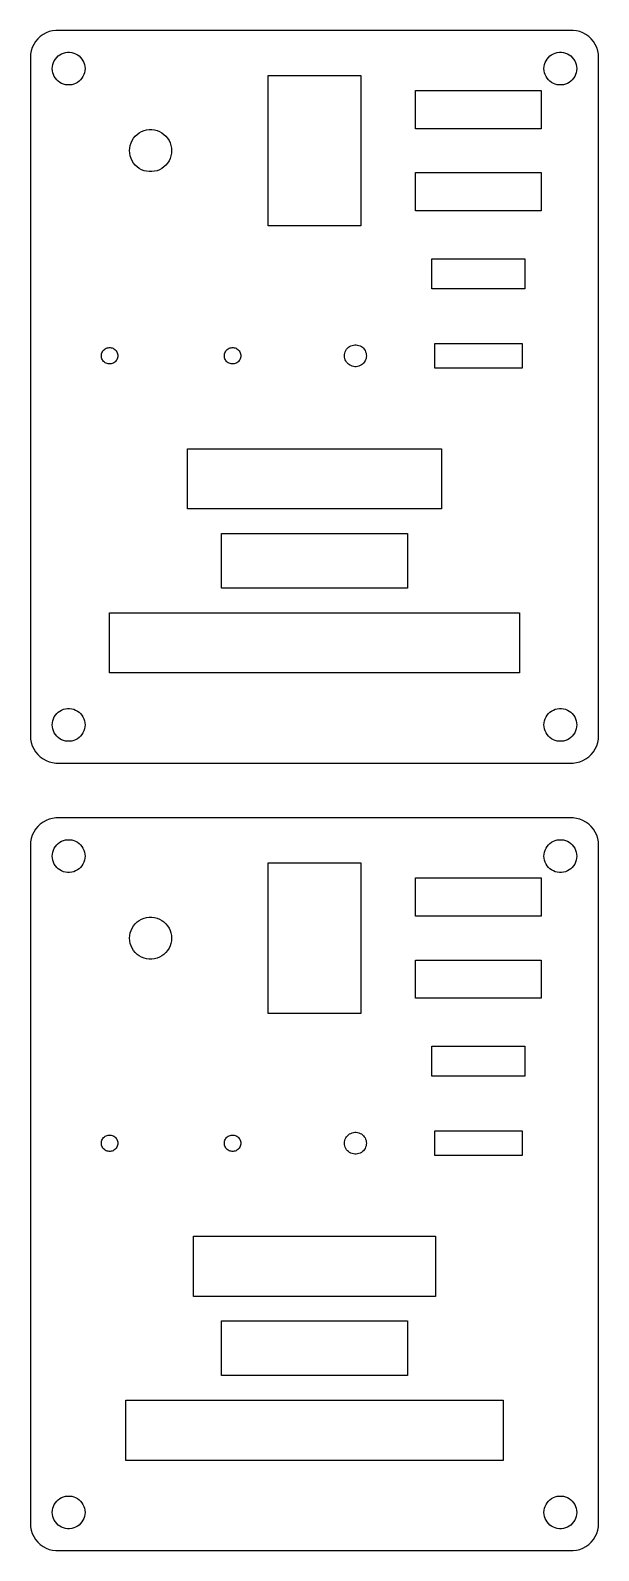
# Model space of a CAD drawing. Header units: metres. Extents: x -52 to 52, y -67 to 3091.
# Drawn here: x -52 to 52, y 2381 to 2659 of the extents above; entities that cross this region are included whole.
import ezdxf

# ---------------------------------------------------------------- set-up
doc = ezdxf.new("R2010")
doc.units = ezdxf.units.M

msp = doc.modelspace()

# ---------------------------------------------------------------- linework, layer by layer
for p, q in [((-50.1871, 2657.85), (-50.6448, 2657.42)), ((-49.6791, 2658.22), (-50.1871, 2657.85)), ((-49.1289, 2658.52), (-49.6791, 2658.22)), ((-48.5451, 2658.76), (-49.1289, 2658.52)), ((-47.9369, 2658.91), (-48.5451, 2658.76)), ((-47.3139, 2658.99), (-47.9369, 2658.91)), ((47.3139, 2658.99), (-47.3139, 2658.99)), ((47.9369, 2658.91), (47.3139, 2658.99)), ((48.5451, 2658.76), (47.9369, 2658.91)), ((49.1289, 2658.52), (48.5451, 2658.76)), ((49.6791, 2658.22), (49.1289, 2658.52)), ((50.1871, 2657.85), (49.6791, 2658.22)), ((50.6448, 2657.42), (50.1871, 2657.85)), ((-51.8429, 2655.24), (-51.9606, 2654.63)), ((-51.6489, 2655.84), (-51.8429, 2655.24)), ((-51.3815, 2656.41), (-51.6489, 2655.84)), ((-51.0451, 2656.94), (-51.3815, 2656.41)), ((-50.6448, 2657.42), (-51.0451, 2656.94)), ((-46.6075, 2654.53), (-46.2773, 2654.71)), ((-46.2773, 2654.71), (-45.927, 2654.85)), ((-45.927, 2654.85), (-45.5621, 2654.95)), ((-45.5621, 2654.95), (-45.1884, 2654.99)), ((-45.1884, 2654.99), (-44.8116, 2654.99)), ((-44.8116, 2654.99), (-44.4379, 2654.95)), ((-44.4379, 2654.95), (-44.0729, 2654.85)), ((-44.0729, 2654.85), (-43.7227, 2654.71)), ((-43.7227, 2654.71), (-43.3925, 2654.53)), ((43.3925, 2654.53), (43.7227, 2654.71)), ((43.7227, 2654.71), (44.0729, 2654.85)), ((44.0729, 2654.85), (44.4379, 2654.95)), ((44.4379, 2654.95), (44.8116, 2654.99)), ((44.8116, 2654.99), (45.1884, 2654.99)), ((45.1884, 2654.99), (45.5621, 2654.95)), ((45.5621, 2654.95), (45.927, 2654.85)), ((45.927, 2654.85), (46.2773, 2654.71)), ((46.2773, 2654.71), (46.6075, 2654.53)), ((51.0451, 2656.94), (50.6448, 2657.42)), ((51.3815, 2656.41), (51.0451, 2656.94)), ((51.6489, 2655.84), (51.3815, 2656.41)), ((51.8429, 2655.24), (51.6489, 2655.84)), ((51.9606, 2654.63), (51.8429, 2655.24)), ((-51.9606, 2654.63), (-52, 2654)), ((-52, 2654), (-52, 2530)), ((-48, 2652), (-47.9763, 2652.38)), ((-47.9763, 2651.62), (-48, 2652)), ((-47.9763, 2652.38), (-47.9057, 2652.75)), ((-47.9057, 2652.75), (-47.7893, 2653.1)), ((-47.7893, 2653.1), (-47.6289, 2653.45)), ((-47.6289, 2653.45), (-47.427, 2653.76)), ((-47.427, 2653.76), (-47.1869, 2654.05)), ((-47.1869, 2654.05), (-46.9123, 2654.31)), ((-46.9123, 2654.31), (-46.6075, 2654.53)), ((-43.3925, 2654.53), (-43.0877, 2654.31)), ((-43.0877, 2654.31), (-42.8131, 2654.05)), ((-42.8131, 2654.05), (-42.5729, 2653.76)), ((-42.5729, 2653.76), (-42.3711, 2653.45)), ((-42.3711, 2653.45), (-42.2107, 2653.1)), ((-42.2107, 2653.1), (-42.0942, 2652.75)), ((-42.0942, 2652.75), (-42.0237, 2652.38)), ((-42.0237, 2652.38), (-42, 2652)), ((-42, 2652), (-42.0237, 2651.62)), ((42, 2652), (42.0237, 2652.38)), ((42.0237, 2651.62), (42, 2652)), ((42.0237, 2652.38), (42.0942, 2652.75)), ((42.0942, 2652.75), (42.2107, 2653.1)), ((42.2107, 2653.1), (42.3711, 2653.45)), ((42.3711, 2653.45), (42.5729, 2653.76)), ((42.5729, 2653.76), (42.8131, 2654.05)), ((42.8131, 2654.05), (43.0877, 2654.31)), ((43.0877, 2654.31), (43.3925, 2654.53)), ((46.6075, 2654.53), (46.9123, 2654.31)), ((46.9123, 2654.31), (47.1869, 2654.05)), ((47.1869, 2654.05), (47.427, 2653.76)), ((47.427, 2653.76), (47.6289, 2653.45)), ((47.6289, 2653.45), (47.7893, 2653.1)), ((47.7893, 2653.1), (47.9057, 2652.75)), ((47.9057, 2652.75), (47.9763, 2652.38)), ((47.9763, 2652.38), (48, 2652)), ((48, 2652), (47.9763, 2651.62)), ((52, 2654), (51.9606, 2654.63)), ((52, 2530), (52, 2654)), ((-47.9057, 2651.25), (-47.9763, 2651.62)), ((-47.7893, 2650.9), (-47.9057, 2651.25)), ((-47.6289, 2650.55), (-47.7893, 2650.9)), ((-47.427, 2650.24), (-47.6289, 2650.55)), ((-47.1869, 2649.95), (-47.427, 2650.24)), ((-46.9123, 2649.69), (-47.1869, 2649.95)), ((-46.6075, 2649.47), (-46.9123, 2649.69)), ((-46.2773, 2649.29), (-46.6075, 2649.47)), ((-45.927, 2649.15), (-46.2773, 2649.29)), ((-45.5621, 2649.05), (-45.927, 2649.15)), ((-44.0729, 2649.15), (-44.4379, 2649.05)), ((-43.7227, 2649.29), (-44.0729, 2649.15)), ((-43.3925, 2649.47), (-43.7227, 2649.29)), ((-43.0877, 2649.69), (-43.3925, 2649.47)), ((-42.8131, 2649.95), (-43.0877, 2649.69)), ((-42.5729, 2650.24), (-42.8131, 2649.95)), ((-42.3711, 2650.55), (-42.5729, 2650.24)), ((-42.2107, 2650.9), (-42.3711, 2650.55)), ((-42.0942, 2651.25), (-42.2107, 2650.9)), ((-42.0237, 2651.62), (-42.0942, 2651.25)), ((-8.5, 2623.25), (-8.5, 2650.75)), ((-8.5, 2650.75), (8.5, 2650.75)), ((8.5, 2650.75), (8.5, 2623.25)), ((42.0942, 2651.25), (42.0237, 2651.62)), ((42.2107, 2650.9), (42.0942, 2651.25)), ((42.3711, 2650.55), (42.2107, 2650.9)), ((42.5729, 2650.24), (42.3711, 2650.55)), ((42.8131, 2649.95), (42.5729, 2650.24)), ((43.0877, 2649.69), (42.8131, 2649.95)), ((43.3925, 2649.47), (43.0877, 2649.69)), ((43.7227, 2649.29), (43.3925, 2649.47)), ((44.0729, 2649.15), (43.7227, 2649.29)), ((44.4379, 2649.05), (44.0729, 2649.15)), ((45.927, 2649.15), (45.5621, 2649.05)), ((46.2773, 2649.29), (45.927, 2649.15)), ((46.6075, 2649.47), (46.2773, 2649.29)), ((46.9123, 2649.69), (46.6075, 2649.47)), ((47.1869, 2649.95), (46.9123, 2649.69)), ((47.427, 2650.24), (47.1869, 2649.95)), ((47.6289, 2650.55), (47.427, 2650.24)), ((47.7893, 2650.9), (47.6289, 2650.55)), ((47.9057, 2651.25), (47.7893, 2650.9)), ((47.9763, 2651.62), (47.9057, 2651.25)), ((-45.1884, 2649.01), (-45.5621, 2649.05)), ((-44.8116, 2649.01), (-45.1884, 2649.01)), ((-44.4379, 2649.05), (-44.8116, 2649.01)), ((18.5, 2641), (18.5, 2648)), ((18.5, 2648), (41.5, 2648)), ((41.5, 2648), (41.5, 2641)), ((44.8116, 2649.01), (44.4379, 2649.05)), ((45.1884, 2649.01), (44.8116, 2649.01)), ((45.5621, 2649.05), (45.1884, 2649.01)), ((-30.7214, 2640.78), (-30.2417, 2640.84)), ((-30.2417, 2640.84), (-29.7583, 2640.84)), ((-29.7583, 2640.84), (-29.2786, 2640.78)), ((41.5, 2641), (18.5, 2641)), ((-33.729, 2637.96), (-33.5796, 2638.42)), ((-33.5796, 2638.42), (-33.3738, 2638.85)), ((-33.3738, 2638.85), (-33.1147, 2639.26)), ((-33.1147, 2639.26), (-32.8065, 2639.64)), ((-32.8065, 2639.64), (-32.4541, 2639.97)), ((-32.4541, 2639.97), (-32.0629, 2640.25)), ((-32.0629, 2640.25), (-31.6392, 2640.48)), ((-31.6392, 2640.48), (-31.1897, 2640.66)), ((-31.1897, 2640.66), (-30.7214, 2640.78)), ((-29.2786, 2640.78), (-28.8103, 2640.66)), ((-28.8103, 2640.66), (-28.3607, 2640.48)), ((-28.3607, 2640.48), (-27.9371, 2640.25)), ((-27.9371, 2640.25), (-27.5459, 2639.97)), ((-27.5459, 2639.97), (-27.1935, 2639.64)), ((-27.1935, 2639.64), (-26.8853, 2639.26)), ((-26.8853, 2639.26), (-26.6262, 2638.85)), ((-26.6262, 2638.85), (-26.4203, 2638.42)), ((-26.4203, 2638.42), (-26.271, 2637.96)), ((-33.85, 2637), (-33.8196, 2637.48)), ((-33.8196, 2636.52), (-33.85, 2637)), ((-33.8196, 2637.48), (-33.729, 2637.96)), ((-33.729, 2636.04), (-33.8196, 2636.52)), ((-33.5796, 2635.58), (-33.729, 2636.04)), ((-33.3738, 2635.15), (-33.5796, 2635.58)), ((-26.4203, 2635.58), (-26.6262, 2635.15)), ((-26.271, 2636.04), (-26.4203, 2635.58)), ((-26.271, 2637.96), (-26.1804, 2637.48)), ((-26.1804, 2636.52), (-26.271, 2636.04)), ((-26.1804, 2637.48), (-26.15, 2637)), ((-26.15, 2637), (-26.1804, 2636.52)), ((-33.1147, 2634.74), (-33.3738, 2635.15)), ((-32.8065, 2634.36), (-33.1147, 2634.74)), ((-32.4541, 2634.03), (-32.8065, 2634.36)), ((-32.0629, 2633.75), (-32.4541, 2634.03)), ((-31.6392, 2633.52), (-32.0629, 2633.75)), ((-31.1897, 2633.34), (-31.6392, 2633.52)), ((-30.7214, 2633.22), (-31.1897, 2633.34)), ((-30.2417, 2633.16), (-30.7214, 2633.22)), ((-29.7583, 2633.16), (-30.2417, 2633.16)), ((-29.2786, 2633.22), (-29.7583, 2633.16)), ((-28.8103, 2633.34), (-29.2786, 2633.22)), ((-28.3607, 2633.52), (-28.8103, 2633.34)), ((-27.9371, 2633.75), (-28.3607, 2633.52)), ((-27.5459, 2634.03), (-27.9371, 2633.75)), ((-27.1935, 2634.36), (-27.5459, 2634.03)), ((-26.8853, 2634.74), (-27.1935, 2634.36)), ((-26.6262, 2635.15), (-26.8853, 2634.74)), ((18.5, 2626), (18.5, 2633)), ((18.5, 2633), (41.5, 2633)), ((41.5, 2633), (41.5, 2626)), ((41.5, 2626), (18.5, 2626)), ((8.5, 2623.25), (-8.5, 2623.25)), ((21.5, 2611.75), (21.5, 2617.25)), ((21.5, 2617.25), (38.5, 2617.25)), ((38.5, 2617.25), (38.5, 2611.75)), ((38.5, 2611.75), (21.5, 2611.75)), ((-39, 2599.5), (-38.9882, 2599.69)), ((-38.9882, 2599.31), (-39, 2599.5)), ((-38.9882, 2599.69), (-38.9529, 2599.87)), ((-38.9529, 2599.13), (-38.9882, 2599.31)), ((-38.9529, 2599.87), (-38.8947, 2600.05)), ((-38.8947, 2598.95), (-38.9529, 2599.13)), ((-38.8947, 2600.05), (-38.8145, 2600.22)), ((-38.8145, 2600.22), (-38.7135, 2600.38)), ((-38.7135, 2600.38), (-38.5934, 2600.53)), ((-38.5934, 2600.53), (-38.4561, 2600.66)), ((-38.4561, 2600.66), (-38.3037, 2600.77)), ((-38.3037, 2600.77), (-38.1387, 2600.86)), ((-38.1387, 2600.86), (-37.9635, 2600.93)), ((-37.9635, 2600.93), (-37.7811, 2600.97)), ((-37.7811, 2600.97), (-37.5942, 2601)), ((-37.5942, 2601), (-37.4058, 2601)), ((-37.4058, 2601), (-37.2189, 2600.97)), ((-37.2189, 2600.97), (-37.0365, 2600.93)), ((-37.0365, 2600.93), (-36.8613, 2600.86)), ((-36.8613, 2600.86), (-36.6963, 2600.77)), ((-36.6963, 2600.77), (-36.5439, 2600.66)), ((-36.5439, 2600.66), (-36.4065, 2600.53)), ((-36.4065, 2600.53), (-36.2865, 2600.38)), ((-36.2865, 2600.38), (-36.1855, 2600.22)), ((-36.1855, 2600.22), (-36.1053, 2600.05)), ((-36.1053, 2600.05), (-36.0471, 2599.87)), ((-36.0471, 2599.13), (-36.1053, 2598.95)), ((-36.0471, 2599.87), (-36.0118, 2599.69)), ((-36.0118, 2599.31), (-36.0471, 2599.13)), ((-36.0118, 2599.69), (-36, 2599.5)), ((-36, 2599.5), (-36.0118, 2599.31)), ((-16.5, 2599.5), (-16.4882, 2599.69)), ((-16.4882, 2599.31), (-16.5, 2599.5)), ((-16.4882, 2599.69), (-16.4529, 2599.87)), ((-16.4529, 2599.13), (-16.4882, 2599.31)), ((-16.4529, 2599.87), (-16.3947, 2600.05)), ((-16.3947, 2598.95), (-16.4529, 2599.13)), ((-16.3947, 2600.05), (-16.3145, 2600.22)), ((-16.3145, 2600.22), (-16.2135, 2600.38)), ((-16.2135, 2600.38), (-16.0934, 2600.53)), ((-16.0934, 2600.53), (-15.9561, 2600.66)), ((-15.9561, 2600.66), (-15.8037, 2600.77)), ((-15.8037, 2600.77), (-15.6387, 2600.86)), ((-15.6387, 2600.86), (-15.4635, 2600.93)), ((-15.4635, 2600.93), (-15.2811, 2600.97)), ((-15.2811, 2600.97), (-15.0942, 2601)), ((-15.0942, 2601), (-14.9058, 2601)), ((-14.9058, 2601), (-14.7189, 2600.97)), ((-14.7189, 2600.97), (-14.5365, 2600.93)), ((-14.5365, 2600.93), (-14.3613, 2600.86)), ((-14.3613, 2600.86), (-14.1963, 2600.77)), ((-14.1963, 2600.77), (-14.0439, 2600.66)), ((-14.0439, 2600.66), (-13.9065, 2600.53)), ((-13.9065, 2600.53), (-13.7865, 2600.38)), ((-13.7865, 2600.38), (-13.6855, 2600.22)), ((-13.6855, 2600.22), (-13.6053, 2600.05)), ((-13.6053, 2600.05), (-13.5471, 2599.87)), ((-13.5471, 2599.13), (-13.6053, 2598.95)), ((-13.5471, 2599.87), (-13.5118, 2599.69)), ((-13.5118, 2599.31), (-13.5471, 2599.13)), ((-13.5118, 2599.69), (-13.5, 2599.5)), ((-13.5, 2599.5), (-13.5118, 2599.31)), ((5.5, 2599.5), (5.51576, 2599.75)), ((5.51576, 2599.25), (5.5, 2599.5)), ((5.51576, 2599.75), (5.56282, 2600)), ((5.56282, 2599), (5.51576, 2599.25)), ((5.56282, 2600), (5.64044, 2600.24)), ((5.64044, 2600.24), (5.74738, 2600.46)), ((5.74738, 2600.46), (5.88196, 2600.68)), ((5.88196, 2600.68), (6.04205, 2600.87)), ((6.04205, 2600.87), (6.22514, 2601.04)), ((6.22514, 2601.04), (6.42834, 2601.19)), ((6.42834, 2601.19), (6.64844, 2601.31)), ((6.64844, 2601.31), (6.88196, 2601.4)), ((6.88196, 2601.4), (7.12523, 2601.46)), ((7.12523, 2601.46), (7.3744, 2601.5)), ((7.3744, 2601.5), (7.62558, 2601.5)), ((7.62558, 2601.5), (7.87476, 2601.46)), ((7.87476, 2601.46), (8.11803, 2601.4)), ((8.11803, 2601.4), (8.35155, 2601.31)), ((8.35155, 2601.31), (8.57164, 2601.19)), ((8.57164, 2601.19), (8.77484, 2601.04)), ((8.77484, 2601.04), (8.95793, 2600.87)), ((8.95793, 2600.87), (9.11803, 2600.68)), ((9.11803, 2600.68), (9.25261, 2600.46)), ((9.25261, 2600.46), (9.35954, 2600.24)), ((9.35954, 2600.24), (9.43716, 2600)), ((9.43716, 2600), (9.48422, 2599.75)), ((9.48422, 2599.25), (9.43716, 2599)), ((9.48422, 2599.75), (9.5, 2599.5)), ((9.5, 2599.5), (9.48422, 2599.25)), ((22, 2597.25), (22, 2601.75)), ((22, 2601.75), (38, 2601.75)), ((38, 2601.75), (38, 2597.25)), ((-38.8145, 2598.78), (-38.8947, 2598.95)), ((-38.7135, 2598.62), (-38.8145, 2598.78)), ((-38.5934, 2598.47), (-38.7135, 2598.62)), ((-38.4561, 2598.34), (-38.5934, 2598.47)), ((-38.3037, 2598.23), (-38.4561, 2598.34)), ((-38.1387, 2598.14), (-38.3037, 2598.23)), ((-37.9635, 2598.07), (-38.1387, 2598.14)), ((-37.7811, 2598.03), (-37.9635, 2598.07)), ((-37.5942, 2598), (-37.7811, 2598.03)), ((-37.4058, 2598), (-37.5942, 2598)), ((-37.2189, 2598.03), (-37.4058, 2598)), ((-37.0365, 2598.07), (-37.2189, 2598.03)), ((-36.8613, 2598.14), (-37.0365, 2598.07)), ((-36.6963, 2598.23), (-36.8613, 2598.14)), ((-36.5439, 2598.34), (-36.6963, 2598.23)), ((-36.4065, 2598.47), (-36.5439, 2598.34)), ((-36.2865, 2598.62), (-36.4065, 2598.47)), ((-36.1855, 2598.78), (-36.2865, 2598.62)), ((-36.1053, 2598.95), (-36.1855, 2598.78)), ((-16.3145, 2598.78), (-16.3947, 2598.95)), ((-16.2135, 2598.62), (-16.3145, 2598.78)), ((-16.0934, 2598.47), (-16.2135, 2598.62)), ((-15.9561, 2598.34), (-16.0934, 2598.47)), ((-15.8037, 2598.23), (-15.9561, 2598.34)), ((-15.6387, 2598.14), (-15.8037, 2598.23)), ((-15.4635, 2598.07), (-15.6387, 2598.14)), ((-15.2811, 2598.03), (-15.4635, 2598.07)), ((-15.0942, 2598), (-15.2811, 2598.03)), ((-14.9058, 2598), (-15.0942, 2598)), ((-14.7189, 2598.03), (-14.9058, 2598)), ((-14.5365, 2598.07), (-14.7189, 2598.03)), ((-14.3613, 2598.14), (-14.5365, 2598.07)), ((-14.1963, 2598.23), (-14.3613, 2598.14)), ((-14.0439, 2598.34), (-14.1963, 2598.23)), ((-13.9065, 2598.47), (-14.0439, 2598.34)), ((-13.7865, 2598.62), (-13.9065, 2598.47)), ((-13.6855, 2598.78), (-13.7865, 2598.62)), ((-13.6053, 2598.95), (-13.6855, 2598.78)), ((5.64044, 2598.76), (5.56282, 2599)), ((5.74738, 2598.54), (5.64044, 2598.76)), ((5.88196, 2598.32), (5.74738, 2598.54)), ((6.04205, 2598.13), (5.88196, 2598.32)), ((6.22514, 2597.96), (6.04205, 2598.13)), ((6.42834, 2597.81), (6.22514, 2597.96)), ((6.64844, 2597.69), (6.42834, 2597.81)), ((6.88196, 2597.6), (6.64844, 2597.69)), ((7.12523, 2597.54), (6.88196, 2597.6)), ((7.3744, 2597.5), (7.12523, 2597.54)), ((7.62558, 2597.5), (7.3744, 2597.5)), ((7.87476, 2597.54), (7.62558, 2597.5)), ((8.11803, 2597.6), (7.87476, 2597.54)), ((8.35155, 2597.69), (8.11803, 2597.6)), ((8.57164, 2597.81), (8.35155, 2597.69)), ((8.77484, 2597.96), (8.57164, 2597.81)), ((8.95793, 2598.13), (8.77484, 2597.96)), ((9.11803, 2598.32), (8.95793, 2598.13)), ((9.25261, 2598.54), (9.11803, 2598.32)), ((9.35954, 2598.76), (9.25261, 2598.54)), ((9.43716, 2599), (9.35954, 2598.76)), ((38, 2597.25), (22, 2597.25)), ((-23.2222, 2571.5), (-23.2222, 2582.5)), ((-23.2222, 2582.5), (23.2222, 2582.5)), ((23.2222, 2582.5), (23.2222, 2571.5)), ((23.2222, 2571.5), (-23.2222, 2571.5)), ((-17, 2557), (-17, 2567)), ((-17, 2567), (17, 2567)), ((17, 2567), (17, 2557)), ((17, 2557), (-17, 2557)), ((-37.5, 2541.5), (-37.5, 2552.5)), ((-37.5, 2552.5), (37.5, 2552.5)), ((37.5, 2552.5), (37.5, 2541.5)), ((37.5, 2541.5), (-37.5, 2541.5)), ((-47.9763, 2532.38), (-47.9057, 2532.75)), ((-47.9057, 2532.75), (-47.7893, 2533.1)), ((-47.7893, 2533.1), (-47.6289, 2533.45)), ((-47.6289, 2533.45), (-47.427, 2533.76)), ((-47.427, 2533.76), (-47.1869, 2534.05)), ((-47.1869, 2534.05), (-46.9123, 2534.31)), ((-46.9123, 2534.31), (-46.6075, 2534.53)), ((-46.6075, 2534.53), (-46.2773, 2534.71)), ((-46.2773, 2534.71), (-45.927, 2534.85)), ((-45.927, 2534.85), (-45.5621, 2534.95)), ((-45.5621, 2534.95), (-45.1884, 2534.99)), ((-45.1884, 2534.99), (-44.8116, 2534.99)), ((-44.8116, 2534.99), (-44.4379, 2534.95)), ((-44.4379, 2534.95), (-44.0729, 2534.85)), ((-44.0729, 2534.85), (-43.7227, 2534.71)), ((-43.7227, 2534.71), (-43.3925, 2534.53)), ((-43.3925, 2534.53), (-43.0877, 2534.31)), ((-43.0877, 2534.31), (-42.8131, 2534.05)), ((-42.8131, 2534.05), (-42.5729, 2533.76)), ((-42.5729, 2533.76), (-42.3711, 2533.45)), ((-42.3711, 2533.45), (-42.2107, 2533.1)), ((-42.2107, 2533.1), (-42.0942, 2532.75)), ((-42.0942, 2532.75), (-42.0237, 2532.38)), ((42.0237, 2532.38), (42.0942, 2532.75)), ((42.0942, 2532.75), (42.2107, 2533.1)), ((42.2107, 2533.1), (42.3711, 2533.45)), ((42.3711, 2533.45), (42.5729, 2533.76)), ((42.5729, 2533.76), (42.8131, 2534.05)), ((42.8131, 2534.05), (43.0877, 2534.31)), ((43.0877, 2534.31), (43.3925, 2534.53)), ((43.3925, 2534.53), (43.7227, 2534.71)), ((43.7227, 2534.71), (44.0729, 2534.85)), ((44.0729, 2534.85), (44.4379, 2534.95)), ((44.4379, 2534.95), (44.8116, 2534.99)), ((44.8116, 2534.99), (45.1884, 2534.99)), ((45.1884, 2534.99), (45.5621, 2534.95)), ((45.5621, 2534.95), (45.927, 2534.85)), ((45.927, 2534.85), (46.2773, 2534.71)), ((46.2773, 2534.71), (46.6075, 2534.53)), ((46.6075, 2534.53), (46.9123, 2534.31)), ((46.9123, 2534.31), (47.1869, 2534.05)), ((47.1869, 2534.05), (47.427, 2533.76)), ((47.427, 2533.76), (47.6289, 2533.45)), ((47.6289, 2533.45), (47.7893, 2533.1)), ((47.7893, 2533.1), (47.9057, 2532.75)), ((47.9057, 2532.75), (47.9763, 2532.38)), ((-52, 2530), (-51.9606, 2529.37)), ((-48, 2532), (-47.9763, 2532.38)), ((-47.9763, 2531.62), (-48, 2532)), ((-47.9057, 2531.25), (-47.9763, 2531.62)), ((-47.7893, 2530.9), (-47.9057, 2531.25)), ((-47.6289, 2530.55), (-47.7893, 2530.9)), ((-47.427, 2530.24), (-47.6289, 2530.55)), ((-47.1869, 2529.95), (-47.427, 2530.24)), ((-46.9123, 2529.69), (-47.1869, 2529.95)), ((-46.6075, 2529.47), (-46.9123, 2529.69)), ((-43.0877, 2529.69), (-43.3925, 2529.47)), ((-42.8131, 2529.95), (-43.0877, 2529.69)), ((-42.5729, 2530.24), (-42.8131, 2529.95)), ((-42.3711, 2530.55), (-42.5729, 2530.24)), ((-42.2107, 2530.9), (-42.3711, 2530.55)), ((-42.0942, 2531.25), (-42.2107, 2530.9)), ((-42.0237, 2531.62), (-42.0942, 2531.25)), ((-42.0237, 2532.38), (-42, 2532)), ((-42, 2532), (-42.0237, 2531.62)), ((42, 2532), (42.0237, 2532.38)), ((42.0237, 2531.62), (42, 2532)), ((42.0942, 2531.25), (42.0237, 2531.62)), ((42.2107, 2530.9), (42.0942, 2531.25)), ((42.3711, 2530.55), (42.2107, 2530.9)), ((42.5729, 2530.24), (42.3711, 2530.55)), ((42.8131, 2529.95), (42.5729, 2530.24)), ((43.0877, 2529.69), (42.8131, 2529.95)), ((43.3925, 2529.47), (43.0877, 2529.69)), ((46.9123, 2529.69), (46.6075, 2529.47)), ((47.1869, 2529.95), (46.9123, 2529.69)), ((47.427, 2530.24), (47.1869, 2529.95)), ((47.6289, 2530.55), (47.427, 2530.24)), ((47.7893, 2530.9), (47.6289, 2530.55)), ((47.9057, 2531.25), (47.7893, 2530.9)), ((47.9763, 2531.62), (47.9057, 2531.25)), ((47.9763, 2532.38), (48, 2532)), ((48, 2532), (47.9763, 2531.62)), ((51.9606, 2529.37), (52, 2530)), ((-51.9606, 2529.37), (-51.8429, 2528.76)), ((-51.8429, 2528.76), (-51.6489, 2528.16)), ((-51.6489, 2528.16), (-51.3815, 2527.59)), ((-51.3815, 2527.59), (-51.0451, 2527.06)), ((-51.0451, 2527.06), (-50.6448, 2526.58)), ((-46.2773, 2529.29), (-46.6075, 2529.47)), ((-45.927, 2529.15), (-46.2773, 2529.29)), ((-45.5621, 2529.05), (-45.927, 2529.15)), ((-45.1884, 2529.01), (-45.5621, 2529.05)), ((-44.8116, 2529.01), (-45.1884, 2529.01)), ((-44.4379, 2529.05), (-44.8116, 2529.01)), ((-44.0729, 2529.15), (-44.4379, 2529.05)), ((-43.7227, 2529.29), (-44.0729, 2529.15)), ((-43.3925, 2529.47), (-43.7227, 2529.29)), ((43.7227, 2529.29), (43.3925, 2529.47)), ((44.0729, 2529.15), (43.7227, 2529.29)), ((44.4379, 2529.05), (44.0729, 2529.15)), ((44.8116, 2529.01), (44.4379, 2529.05)), ((45.1884, 2529.01), (44.8116, 2529.01)), ((45.5621, 2529.05), (45.1884, 2529.01)), ((45.927, 2529.15), (45.5621, 2529.05)), ((46.2773, 2529.29), (45.927, 2529.15)), ((46.6075, 2529.47), (46.2773, 2529.29)), ((50.6448, 2526.58), (51.0451, 2527.06)), ((51.0451, 2527.06), (51.3815, 2527.59)), ((51.3815, 2527.59), (51.6489, 2528.16)), ((51.6489, 2528.16), (51.8429, 2528.76)), ((51.8429, 2528.76), (51.9606, 2529.37)), ((-50.6448, 2526.58), (-50.1871, 2526.15)), ((-50.1871, 2526.15), (-49.6791, 2525.78)), ((-49.6791, 2525.78), (-49.1289, 2525.48)), ((-49.1289, 2525.48), (-48.5451, 2525.24)), ((-48.5451, 2525.24), (-47.9369, 2525.09)), ((-47.9369, 2525.09), (-47.3139, 2525.01)), ((-47.3139, 2525.01), (47.3139, 2525.01)), ((47.3139, 2525.01), (47.9369, 2525.09)), ((47.9369, 2525.09), (48.5451, 2525.24)), ((48.5451, 2525.24), (49.1289, 2525.48)), ((49.1289, 2525.48), (49.6791, 2525.78)), ((49.6791, 2525.78), (50.1871, 2526.15)), ((50.1871, 2526.15), (50.6448, 2526.58)), ((-51.0451, 2512.94), (-51.3815, 2512.41)), ((-50.6448, 2513.42), (-51.0451, 2512.94)), ((-50.1871, 2513.85), (-50.6448, 2513.42)), ((-49.6791, 2514.22), (-50.1871, 2513.85)), ((-49.1289, 2514.52), (-49.6791, 2514.22)), ((-48.5451, 2514.76), (-49.1289, 2514.52)), ((-47.9369, 2514.91), (-48.5451, 2514.76)), ((-47.3139, 2514.99), (-47.9369, 2514.91)), ((47.3139, 2514.99), (-47.3139, 2514.99)), ((47.9369, 2514.91), (47.3139, 2514.99)), ((48.5451, 2514.76), (47.9369, 2514.91)), ((49.1289, 2514.52), (48.5451, 2514.76)), ((49.6791, 2514.22), (49.1289, 2514.52)), ((50.1871, 2513.85), (49.6791, 2514.22)), ((50.6448, 2513.42), (50.1871, 2513.85)), ((51.0451, 2512.94), (50.6448, 2513.42)), ((51.3815, 2512.41), (51.0451, 2512.94)), ((-51.9606, 2510.63), (-52, 2510)), ((-51.8429, 2511.24), (-51.9606, 2510.63)), ((-51.6489, 2511.84), (-51.8429, 2511.24)), ((-51.3815, 2512.41), (-51.6489, 2511.84)), ((-47.1869, 2510.05), (-46.9123, 2510.31)), ((-46.9123, 2510.31), (-46.6075, 2510.53)), ((-46.6075, 2510.53), (-46.2773, 2510.71)), ((-46.2773, 2510.71), (-45.927, 2510.85)), ((-45.927, 2510.85), (-45.5621, 2510.95)), ((-45.5621, 2510.95), (-45.1884, 2510.99)), ((-45.1884, 2510.99), (-44.8116, 2510.99)), ((-44.8116, 2510.99), (-44.4379, 2510.95)), ((-44.4379, 2510.95), (-44.0729, 2510.85)), ((-44.0729, 2510.85), (-43.7227, 2510.71)), ((-43.7227, 2510.71), (-43.3925, 2510.53)), ((-43.3925, 2510.53), (-43.0877, 2510.31)), ((-43.0877, 2510.31), (-42.8131, 2510.05)), ((42.8131, 2510.05), (43.0877, 2510.31)), ((43.0877, 2510.31), (43.3925, 2510.53)), ((43.3925, 2510.53), (43.7227, 2510.71)), ((43.7227, 2510.71), (44.0729, 2510.85)), ((44.0729, 2510.85), (44.4379, 2510.95)), ((44.4379, 2510.95), (44.8116, 2510.99)), ((44.8116, 2510.99), (45.1884, 2510.99)), ((45.1884, 2510.99), (45.5621, 2510.95)), ((45.5621, 2510.95), (45.927, 2510.85)), ((45.927, 2510.85), (46.2773, 2510.71)), ((46.2773, 2510.71), (46.6075, 2510.53)), ((46.6075, 2510.53), (46.9123, 2510.31)), ((46.9123, 2510.31), (47.1869, 2510.05)), ((51.6489, 2511.84), (51.3815, 2512.41)), ((51.8429, 2511.24), (51.6489, 2511.84)), ((51.9606, 2510.63), (51.8429, 2511.24)), ((52, 2510), (51.9606, 2510.63)), ((-52, 2510), (-52, 2386)), ((-48, 2508), (-47.9763, 2508.38)), ((-47.9763, 2507.62), (-48, 2508)), ((-47.9763, 2508.38), (-47.9057, 2508.75)), ((-47.9057, 2507.25), (-47.9763, 2507.62)), ((-47.9057, 2508.75), (-47.7893, 2509.1)), ((-47.7893, 2509.1), (-47.6289, 2509.45)), ((-47.6289, 2509.45), (-47.427, 2509.76)), ((-47.427, 2509.76), (-47.1869, 2510.05)), ((-42.8131, 2510.05), (-42.5729, 2509.76)), ((-42.5729, 2509.76), (-42.3711, 2509.45)), ((-42.3711, 2509.45), (-42.2107, 2509.1)), ((-42.2107, 2509.1), (-42.0942, 2508.75)), ((-42.0942, 2508.75), (-42.0237, 2508.38)), ((-42.0237, 2507.62), (-42.0942, 2507.25)), ((-42.0237, 2508.38), (-42, 2508)), ((-42, 2508), (-42.0237, 2507.62)), ((42, 2508), (42.0237, 2508.38)), ((42.0237, 2507.62), (42, 2508)), ((42.0237, 2508.38), (42.0942, 2508.75)), ((42.0942, 2507.25), (42.0237, 2507.62)), ((42.0942, 2508.75), (42.2107, 2509.1)), ((42.2107, 2509.1), (42.3711, 2509.45)), ((42.3711, 2509.45), (42.5729, 2509.76)), ((42.5729, 2509.76), (42.8131, 2510.05)), ((47.1869, 2510.05), (47.427, 2509.76)), ((47.427, 2509.76), (47.6289, 2509.45)), ((47.6289, 2509.45), (47.7893, 2509.1)), ((47.7893, 2509.1), (47.9057, 2508.75)), ((47.9057, 2508.75), (47.9763, 2508.38)), ((47.9763, 2507.62), (47.9057, 2507.25)), ((47.9763, 2508.38), (48, 2508)), ((48, 2508), (47.9763, 2507.62)), ((52, 2386), (52, 2510)), ((-47.7893, 2506.9), (-47.9057, 2507.25)), ((-47.6289, 2506.55), (-47.7893, 2506.9)), ((-47.427, 2506.24), (-47.6289, 2506.55)), ((-47.1869, 2505.95), (-47.427, 2506.24)), ((-46.9123, 2505.69), (-47.1869, 2505.95)), ((-46.6075, 2505.47), (-46.9123, 2505.69)), ((-46.2773, 2505.29), (-46.6075, 2505.47)), ((-45.927, 2505.15), (-46.2773, 2505.29)), ((-45.5621, 2505.05), (-45.927, 2505.15)), ((-45.1884, 2505.01), (-45.5621, 2505.05)), ((-44.8116, 2505.01), (-45.1884, 2505.01)), ((-44.4379, 2505.05), (-44.8116, 2505.01)), ((-44.0729, 2505.15), (-44.4379, 2505.05)), ((-43.7227, 2505.29), (-44.0729, 2505.15)), ((-43.3925, 2505.47), (-43.7227, 2505.29)), ((-43.0877, 2505.69), (-43.3925, 2505.47)), ((-42.8131, 2505.95), (-43.0877, 2505.69)), ((-42.5729, 2506.24), (-42.8131, 2505.95)), ((-42.3711, 2506.55), (-42.5729, 2506.24)), ((-42.2107, 2506.9), (-42.3711, 2506.55)), ((-42.0942, 2507.25), (-42.2107, 2506.9)), ((-8.5, 2479.25), (-8.5, 2506.75)), ((-8.5, 2506.75), (8.5, 2506.75)), ((8.5, 2506.75), (8.5, 2479.25)), ((42.2107, 2506.9), (42.0942, 2507.25)), ((42.3711, 2506.55), (42.2107, 2506.9)), ((42.5729, 2506.24), (42.3711, 2506.55)), ((42.8131, 2505.95), (42.5729, 2506.24)), ((43.0877, 2505.69), (42.8131, 2505.95)), ((43.3925, 2505.47), (43.0877, 2505.69)), ((43.7227, 2505.29), (43.3925, 2505.47)), ((44.0729, 2505.15), (43.7227, 2505.29)), ((44.4379, 2505.05), (44.0729, 2505.15)), ((44.8116, 2505.01), (44.4379, 2505.05)), ((45.1884, 2505.01), (44.8116, 2505.01)), ((45.5621, 2505.05), (45.1884, 2505.01)), ((45.927, 2505.15), (45.5621, 2505.05)), ((46.2773, 2505.29), (45.927, 2505.15)), ((46.6075, 2505.47), (46.2773, 2505.29)), ((46.9123, 2505.69), (46.6075, 2505.47)), ((47.1869, 2505.95), (46.9123, 2505.69)), ((47.427, 2506.24), (47.1869, 2505.95)), ((47.6289, 2506.55), (47.427, 2506.24)), ((47.7893, 2506.9), (47.6289, 2506.55)), ((47.9057, 2507.25), (47.7893, 2506.9)), ((18.5, 2497), (18.5, 2504)), ((18.5, 2504), (41.5, 2504)), ((41.5, 2504), (41.5, 2497)), ((-32.0629, 2496.25), (-31.6392, 2496.48)), ((-31.6392, 2496.48), (-31.1897, 2496.66)), ((-31.1897, 2496.66), (-30.7214, 2496.78)), ((-30.7214, 2496.78), (-30.2417, 2496.84)), ((-30.2417, 2496.84), (-29.7583, 2496.84)), ((-29.7583, 2496.84), (-29.2786, 2496.78)), ((-29.2786, 2496.78), (-28.8103, 2496.66)), ((-28.8103, 2496.66), (-28.3607, 2496.48)), ((-28.3607, 2496.48), (-27.9371, 2496.25)), ((41.5, 2497), (18.5, 2497)), ((-33.8196, 2493.48), (-33.729, 2493.96)), ((-33.729, 2493.96), (-33.5796, 2494.42)), ((-33.5796, 2494.42), (-33.3738, 2494.85)), ((-33.3738, 2494.85), (-33.1147, 2495.26)), ((-33.1147, 2495.26), (-32.8065, 2495.64)), ((-32.8065, 2495.64), (-32.4541, 2495.97)), ((-32.4541, 2495.97), (-32.0629, 2496.25)), ((-27.9371, 2496.25), (-27.5459, 2495.97)), ((-27.5459, 2495.97), (-27.1935, 2495.64)), ((-27.1935, 2495.64), (-26.8853, 2495.26)), ((-26.8853, 2495.26), (-26.6262, 2494.85)), ((-26.6262, 2494.85), (-26.4203, 2494.42)), ((-26.4203, 2494.42), (-26.271, 2493.96)), ((-26.271, 2493.96), (-26.1804, 2493.48)), ((-33.85, 2493), (-33.8196, 2493.48)), ((-33.8196, 2492.52), (-33.85, 2493)), ((-33.729, 2492.04), (-33.8196, 2492.52)), ((-33.5796, 2491.58), (-33.729, 2492.04)), ((-33.3738, 2491.15), (-33.5796, 2491.58)), ((-33.1147, 2490.74), (-33.3738, 2491.15)), ((-32.8065, 2490.36), (-33.1147, 2490.74)), ((-26.8853, 2490.74), (-27.1935, 2490.36)), ((-26.6262, 2491.15), (-26.8853, 2490.74)), ((-26.4203, 2491.58), (-26.6262, 2491.15)), ((-26.271, 2492.04), (-26.4203, 2491.58)), ((-26.1804, 2492.52), (-26.271, 2492.04)), ((-26.1804, 2493.48), (-26.15, 2493)), ((-26.15, 2493), (-26.1804, 2492.52)), ((-32.4541, 2490.03), (-32.8065, 2490.36)), ((-32.0629, 2489.75), (-32.4541, 2490.03)), ((-31.6392, 2489.52), (-32.0629, 2489.75)), ((-31.1897, 2489.34), (-31.6392, 2489.52)), ((-30.7214, 2489.22), (-31.1897, 2489.34)), ((-30.2417, 2489.16), (-30.7214, 2489.22)), ((-29.7583, 2489.16), (-30.2417, 2489.16)), ((-29.2786, 2489.22), (-29.7583, 2489.16)), ((-28.8103, 2489.34), (-29.2786, 2489.22)), ((-28.3607, 2489.52), (-28.8103, 2489.34)), ((-27.9371, 2489.75), (-28.3607, 2489.52)), ((-27.5459, 2490.03), (-27.9371, 2489.75)), ((-27.1935, 2490.36), (-27.5459, 2490.03)), ((18.5, 2482), (18.5, 2489)), ((18.5, 2489), (41.5, 2489)), ((41.5, 2489), (41.5, 2482)), ((41.5, 2482), (18.5, 2482)), ((8.5, 2479.25), (-8.5, 2479.25)), ((21.5, 2467.75), (21.5, 2473.25)), ((21.5, 2473.25), (38.5, 2473.25)), ((38.5, 2473.25), (38.5, 2467.75)), ((38.5, 2467.75), (21.5, 2467.75)), ((6.64844, 2457.31), (6.88196, 2457.4)), ((6.88196, 2457.4), (7.12523, 2457.46)), ((7.12523, 2457.46), (7.3744, 2457.5)), ((7.3744, 2457.5), (7.62558, 2457.5)), ((7.62558, 2457.5), (7.87476, 2457.46)), ((7.87476, 2457.46), (8.11803, 2457.4)), ((8.11803, 2457.4), (8.35155, 2457.31)), ((22, 2453.25), (22, 2457.75)), ((22, 2457.75), (38, 2457.75)), ((38, 2457.75), (38, 2453.25)), ((-39, 2455.5), (-38.9882, 2455.69)), ((-38.9882, 2455.31), (-39, 2455.5)), ((-38.9882, 2455.69), (-38.9529, 2455.87)), ((-38.9529, 2455.13), (-38.9882, 2455.31)), ((-38.9529, 2455.87), (-38.8947, 2456.05)), ((-38.8947, 2454.95), (-38.9529, 2455.13)), ((-38.8947, 2456.05), (-38.8145, 2456.22)), ((-38.8145, 2454.78), (-38.8947, 2454.95)), ((-38.8145, 2456.22), (-38.7135, 2456.38)), ((-38.7135, 2454.62), (-38.8145, 2454.78)), ((-38.7135, 2456.38), (-38.5934, 2456.53)), ((-38.5934, 2454.47), (-38.7135, 2454.62)), ((-38.5934, 2456.53), (-38.4561, 2456.66)), ((-38.4561, 2456.66), (-38.3037, 2456.77)), ((-38.3037, 2456.77), (-38.1387, 2456.86)), ((-38.1387, 2456.86), (-37.9635, 2456.93)), ((-37.9635, 2456.93), (-37.7811, 2456.97)), ((-37.7811, 2456.97), (-37.5942, 2457)), ((-37.5942, 2457), (-37.4058, 2457)), ((-37.4058, 2457), (-37.2189, 2456.97)), ((-37.2189, 2456.97), (-37.0365, 2456.93)), ((-37.0365, 2456.93), (-36.8613, 2456.86)), ((-36.8613, 2456.86), (-36.6963, 2456.77)), ((-36.6963, 2456.77), (-36.5439, 2456.66)), ((-36.5439, 2456.66), (-36.4065, 2456.53)), ((-36.4065, 2456.53), (-36.2865, 2456.38)), ((-36.2865, 2454.62), (-36.4065, 2454.47)), ((-36.2865, 2456.38), (-36.1855, 2456.22)), ((-36.1855, 2454.78), (-36.2865, 2454.62)), ((-36.1855, 2456.22), (-36.1053, 2456.05)), ((-36.1053, 2454.95), (-36.1855, 2454.78)), ((-36.1053, 2456.05), (-36.0471, 2455.87)), ((-36.0471, 2455.13), (-36.1053, 2454.95)), ((-36.0471, 2455.87), (-36.0118, 2455.69)), ((-36.0118, 2455.31), (-36.0471, 2455.13)), ((-36.0118, 2455.69), (-36, 2455.5)), ((-36, 2455.5), (-36.0118, 2455.31)), ((-16.5, 2455.5), (-16.4882, 2455.69)), ((-16.4882, 2455.31), (-16.5, 2455.5)), ((-16.4882, 2455.69), (-16.4529, 2455.87)), ((-16.4529, 2455.13), (-16.4882, 2455.31)), ((-16.4529, 2455.87), (-16.3947, 2456.05)), ((-16.3947, 2454.95), (-16.4529, 2455.13)), ((-16.3947, 2456.05), (-16.3145, 2456.22)), ((-16.3145, 2454.78), (-16.3947, 2454.95)), ((-16.3145, 2456.22), (-16.2135, 2456.38)), ((-16.2135, 2454.62), (-16.3145, 2454.78)), ((-16.2135, 2456.38), (-16.0934, 2456.53)), ((-16.0934, 2454.47), (-16.2135, 2454.62)), ((-16.0934, 2456.53), (-15.9561, 2456.66)), ((-15.9561, 2456.66), (-15.8037, 2456.77)), ((-15.8037, 2456.77), (-15.6387, 2456.86)), ((-15.6387, 2456.86), (-15.4635, 2456.93)), ((-15.4635, 2456.93), (-15.2811, 2456.97)), ((-15.2811, 2456.97), (-15.0942, 2457)), ((-15.0942, 2457), (-14.9058, 2457)), ((-14.9058, 2457), (-14.7189, 2456.97)), ((-14.7189, 2456.97), (-14.5365, 2456.93)), ((-14.5365, 2456.93), (-14.3613, 2456.86)), ((-14.3613, 2456.86), (-14.1963, 2456.77)), ((-14.1963, 2456.77), (-14.0439, 2456.66)), ((-14.0439, 2456.66), (-13.9065, 2456.53)), ((-13.9065, 2456.53), (-13.7865, 2456.38)), ((-13.7865, 2454.62), (-13.9065, 2454.47)), ((-13.7865, 2456.38), (-13.6855, 2456.22)), ((-13.6855, 2454.78), (-13.7865, 2454.62)), ((-13.6855, 2456.22), (-13.6053, 2456.05)), ((-13.6053, 2454.95), (-13.6855, 2454.78)), ((-13.6053, 2456.05), (-13.5471, 2455.87)), ((-13.5471, 2455.13), (-13.6053, 2454.95)), ((-13.5471, 2455.87), (-13.5118, 2455.69)), ((-13.5118, 2455.31), (-13.5471, 2455.13)), ((-13.5118, 2455.69), (-13.5, 2455.5)), ((-13.5, 2455.5), (-13.5118, 2455.31)), ((5.5, 2455.5), (5.51576, 2455.75)), ((5.51576, 2455.25), (5.5, 2455.5)), ((5.51576, 2455.75), (5.56282, 2456)), ((5.56282, 2455), (5.51576, 2455.25)), ((5.56282, 2456), (5.64044, 2456.24)), ((5.64044, 2454.76), (5.56282, 2455)), ((5.64044, 2456.24), (5.74738, 2456.46)), ((5.74738, 2454.54), (5.64044, 2454.76)), ((5.74738, 2456.46), (5.88196, 2456.68)), ((5.88196, 2456.68), (6.04205, 2456.87)), ((6.04205, 2456.87), (6.22514, 2457.04)), ((6.22514, 2457.04), (6.42834, 2457.19)), ((6.42834, 2457.19), (6.64844, 2457.31)), ((8.35155, 2457.31), (8.57164, 2457.19)), ((8.57164, 2457.19), (8.77484, 2457.04)), ((8.77484, 2457.04), (8.95793, 2456.87)), ((8.95793, 2456.87), (9.11803, 2456.68)), ((9.11803, 2456.68), (9.25261, 2456.46)), ((9.25261, 2456.46), (9.35954, 2456.24)), ((9.35954, 2454.76), (9.25261, 2454.54)), ((9.35954, 2456.24), (9.43716, 2456)), ((9.43716, 2455), (9.35954, 2454.76)), ((9.43716, 2456), (9.48422, 2455.75)), ((9.48422, 2455.25), (9.43716, 2455)), ((9.48422, 2455.75), (9.5, 2455.5)), ((9.5, 2455.5), (9.48422, 2455.25)), ((-38.4561, 2454.34), (-38.5934, 2454.47)), ((-38.3037, 2454.23), (-38.4561, 2454.34)), ((-38.1387, 2454.14), (-38.3037, 2454.23)), ((-37.9635, 2454.07), (-38.1387, 2454.14)), ((-37.7811, 2454.03), (-37.9635, 2454.07)), ((-37.5942, 2454), (-37.7811, 2454.03)), ((-37.4058, 2454), (-37.5942, 2454)), ((-37.2189, 2454.03), (-37.4058, 2454)), ((-37.0365, 2454.07), (-37.2189, 2454.03)), ((-36.8613, 2454.14), (-37.0365, 2454.07)), ((-36.6963, 2454.23), (-36.8613, 2454.14)), ((-36.5439, 2454.34), (-36.6963, 2454.23)), ((-36.4065, 2454.47), (-36.5439, 2454.34)), ((-15.9561, 2454.34), (-16.0934, 2454.47)), ((-15.8037, 2454.23), (-15.9561, 2454.34)), ((-15.6387, 2454.14), (-15.8037, 2454.23)), ((-15.4635, 2454.07), (-15.6387, 2454.14)), ((-15.2811, 2454.03), (-15.4635, 2454.07)), ((-15.0942, 2454), (-15.2811, 2454.03)), ((-14.9058, 2454), (-15.0942, 2454)), ((-14.7189, 2454.03), (-14.9058, 2454)), ((-14.5365, 2454.07), (-14.7189, 2454.03)), ((-14.3613, 2454.14), (-14.5365, 2454.07)), ((-14.1963, 2454.23), (-14.3613, 2454.14)), ((-14.0439, 2454.34), (-14.1963, 2454.23)), ((-13.9065, 2454.47), (-14.0439, 2454.34)), ((5.88196, 2454.32), (5.74738, 2454.54)), ((6.04205, 2454.13), (5.88196, 2454.32)), ((6.22514, 2453.96), (6.04205, 2454.13)), ((6.42834, 2453.81), (6.22514, 2453.96)), ((6.64844, 2453.69), (6.42834, 2453.81)), ((6.88196, 2453.6), (6.64844, 2453.69)), ((7.12523, 2453.54), (6.88196, 2453.6)), ((7.3744, 2453.5), (7.12523, 2453.54)), ((7.62558, 2453.5), (7.3744, 2453.5)), ((7.87476, 2453.54), (7.62558, 2453.5)), ((8.11803, 2453.6), (7.87476, 2453.54)), ((8.35155, 2453.69), (8.11803, 2453.6)), ((8.57164, 2453.81), (8.35155, 2453.69)), ((8.77484, 2453.96), (8.57164, 2453.81)), ((8.95793, 2454.13), (8.77484, 2453.96)), ((9.11803, 2454.32), (8.95793, 2454.13)), ((9.25261, 2454.54), (9.11803, 2454.32)), ((38, 2453.25), (22, 2453.25)), ((-22.1555, 2427.5), (-22.1555, 2438.5)), ((-22.1555, 2438.5), (22.1555, 2438.5)), ((22.1555, 2438.5), (22.1555, 2427.5)), ((22.1555, 2427.5), (-22.1555, 2427.5)), ((-17, 2413), (-17, 2423)), ((-17, 2423), (17, 2423)), ((17, 2423), (17, 2413)), ((17, 2413), (-17, 2413)), ((-34.5, 2397.5), (-34.5, 2408.5)), ((-34.5, 2408.5), (34.5, 2408.5)), ((34.5, 2408.5), (34.5, 2397.5)), ((34.5, 2397.5), (-34.5, 2397.5)), ((-46.6075, 2390.53), (-46.2773, 2390.71)), ((-46.2773, 2390.71), (-45.927, 2390.85)), ((-45.927, 2390.85), (-45.5621, 2390.95)), ((-45.5621, 2390.95), (-45.1884, 2390.99)), ((-45.1884, 2390.99), (-44.8116, 2390.99)), ((-44.8116, 2390.99), (-44.4379, 2390.95)), ((-44.4379, 2390.95), (-44.0729, 2390.85)), ((-44.0729, 2390.85), (-43.7227, 2390.71)), ((-43.7227, 2390.71), (-43.3925, 2390.53)), ((43.3925, 2390.53), (43.7227, 2390.71)), ((43.7227, 2390.71), (44.0729, 2390.85)), ((44.0729, 2390.85), (44.4379, 2390.95)), ((44.4379, 2390.95), (44.8116, 2390.99)), ((44.8116, 2390.99), (45.1884, 2390.99)), ((45.1884, 2390.99), (45.5621, 2390.95)), ((45.5621, 2390.95), (45.927, 2390.85)), ((45.927, 2390.85), (46.2773, 2390.71)), ((46.2773, 2390.71), (46.6075, 2390.53)), ((-48, 2388), (-47.9763, 2388.38)), ((-47.9763, 2387.62), (-48, 2388)), ((-47.9763, 2388.38), (-47.9057, 2388.75)), ((-47.9057, 2388.75), (-47.7893, 2389.1)), ((-47.7893, 2389.1), (-47.6289, 2389.45)), ((-47.6289, 2389.45), (-47.427, 2389.76)), ((-47.427, 2389.76), (-47.1869, 2390.05)), ((-47.1869, 2390.05), (-46.9123, 2390.31)), ((-46.9123, 2390.31), (-46.6075, 2390.53)), ((-43.3925, 2390.53), (-43.0877, 2390.31)), ((-43.0877, 2390.31), (-42.8131, 2390.05)), ((-42.8131, 2390.05), (-42.5729, 2389.76)), ((-42.5729, 2389.76), (-42.3711, 2389.45)), ((-42.3711, 2389.45), (-42.2107, 2389.1)), ((-42.2107, 2389.1), (-42.0942, 2388.75)), ((-42.0942, 2388.75), (-42.0237, 2388.38)), ((-42.0237, 2388.38), (-42, 2388)), ((-42, 2388), (-42.0237, 2387.62)), ((42, 2388), (42.0237, 2388.38)), ((42.0237, 2387.62), (42, 2388)), ((42.0237, 2388.38), (42.0942, 2388.75)), ((42.0942, 2388.75), (42.2107, 2389.1)), ((42.2107, 2389.1), (42.3711, 2389.45)), ((42.3711, 2389.45), (42.5729, 2389.76)), ((42.5729, 2389.76), (42.8131, 2390.05)), ((42.8131, 2390.05), (43.0877, 2390.31)), ((43.0877, 2390.31), (43.3925, 2390.53)), ((46.6075, 2390.53), (46.9123, 2390.31)), ((46.9123, 2390.31), (47.1869, 2390.05)), ((47.1869, 2390.05), (47.427, 2389.76)), ((47.427, 2389.76), (47.6289, 2389.45)), ((47.6289, 2389.45), (47.7893, 2389.1)), ((47.7893, 2389.1), (47.9057, 2388.75)), ((47.9057, 2388.75), (47.9763, 2388.38)), ((47.9763, 2388.38), (48, 2388)), ((48, 2388), (47.9763, 2387.62)), ((-52, 2386), (-51.9606, 2385.37)), ((-51.9606, 2385.37), (-51.8429, 2384.76)), ((-47.9057, 2387.25), (-47.9763, 2387.62)), ((-47.7893, 2386.9), (-47.9057, 2387.25)), ((-47.6289, 2386.55), (-47.7893, 2386.9)), ((-47.427, 2386.24), (-47.6289, 2386.55)), ((-47.1869, 2385.95), (-47.427, 2386.24)), ((-46.9123, 2385.69), (-47.1869, 2385.95)), ((-46.6075, 2385.47), (-46.9123, 2385.69)), ((-46.2773, 2385.29), (-46.6075, 2385.47)), ((-45.927, 2385.15), (-46.2773, 2385.29)), ((-45.5621, 2385.05), (-45.927, 2385.15)), ((-44.0729, 2385.15), (-44.4379, 2385.05)), ((-43.7227, 2385.29), (-44.0729, 2385.15)), ((-43.3925, 2385.47), (-43.7227, 2385.29)), ((-43.0877, 2385.69), (-43.3925, 2385.47)), ((-42.8131, 2385.95), (-43.0877, 2385.69)), ((-42.5729, 2386.24), (-42.8131, 2385.95)), ((-42.3711, 2386.55), (-42.5729, 2386.24)), ((-42.2107, 2386.9), (-42.3711, 2386.55)), ((-42.0942, 2387.25), (-42.2107, 2386.9)), ((-42.0237, 2387.62), (-42.0942, 2387.25)), ((42.0942, 2387.25), (42.0237, 2387.62)), ((42.2107, 2386.9), (42.0942, 2387.25)), ((42.3711, 2386.55), (42.2107, 2386.9)), ((42.5729, 2386.24), (42.3711, 2386.55)), ((42.8131, 2385.95), (42.5729, 2386.24)), ((43.0877, 2385.69), (42.8131, 2385.95)), ((43.3925, 2385.47), (43.0877, 2385.69)), ((43.7227, 2385.29), (43.3925, 2385.47)), ((44.0729, 2385.15), (43.7227, 2385.29)), ((44.4379, 2385.05), (44.0729, 2385.15)), ((45.927, 2385.15), (45.5621, 2385.05)), ((46.2773, 2385.29), (45.927, 2385.15)), ((46.6075, 2385.47), (46.2773, 2385.29)), ((46.9123, 2385.69), (46.6075, 2385.47)), ((47.1869, 2385.95), (46.9123, 2385.69)), ((47.427, 2386.24), (47.1869, 2385.95)), ((47.6289, 2386.55), (47.427, 2386.24)), ((47.7893, 2386.9), (47.6289, 2386.55)), ((47.9057, 2387.25), (47.7893, 2386.9)), ((47.9763, 2387.62), (47.9057, 2387.25)), ((51.8429, 2384.76), (51.9606, 2385.37)), ((51.9606, 2385.37), (52, 2386)), ((-51.8429, 2384.76), (-51.6489, 2384.16)), ((-51.6489, 2384.16), (-51.3815, 2383.59)), ((-51.3815, 2383.59), (-51.0451, 2383.06)), ((-51.0451, 2383.06), (-50.6448, 2382.58)), ((-50.6448, 2382.58), (-50.1871, 2382.15)), ((-45.1884, 2385.01), (-45.5621, 2385.05)), ((-44.8116, 2385.01), (-45.1884, 2385.01)), ((-44.4379, 2385.05), (-44.8116, 2385.01)), ((44.8116, 2385.01), (44.4379, 2385.05)), ((45.1884, 2385.01), (44.8116, 2385.01)), ((45.5621, 2385.05), (45.1884, 2385.01)), ((50.1871, 2382.15), (50.6448, 2382.58)), ((50.6448, 2382.58), (51.0451, 2383.06)), ((51.0451, 2383.06), (51.3815, 2383.59)), ((51.3815, 2383.59), (51.6489, 2384.16)), ((51.6489, 2384.16), (51.8429, 2384.76)), ((-50.1871, 2382.15), (-49.6791, 2381.78)), ((-49.6791, 2381.78), (-49.1289, 2381.48)), ((-49.1289, 2381.48), (-48.5451, 2381.24)), ((-48.5451, 2381.24), (-47.9369, 2381.09)), ((-47.9369, 2381.09), (-47.3139, 2381.01)), ((-47.3139, 2381.01), (47.3139, 2381.01)), ((47.3139, 2381.01), (47.9369, 2381.09)), ((47.9369, 2381.09), (48.5451, 2381.24)), ((48.5451, 2381.24), (49.1289, 2381.48)), ((49.1289, 2381.48), (49.6791, 2381.78)), ((49.6791, 2381.78), (50.1871, 2382.15))]:
    msp.add_line(p, q)

doc.saveas('drawing.dxf')
